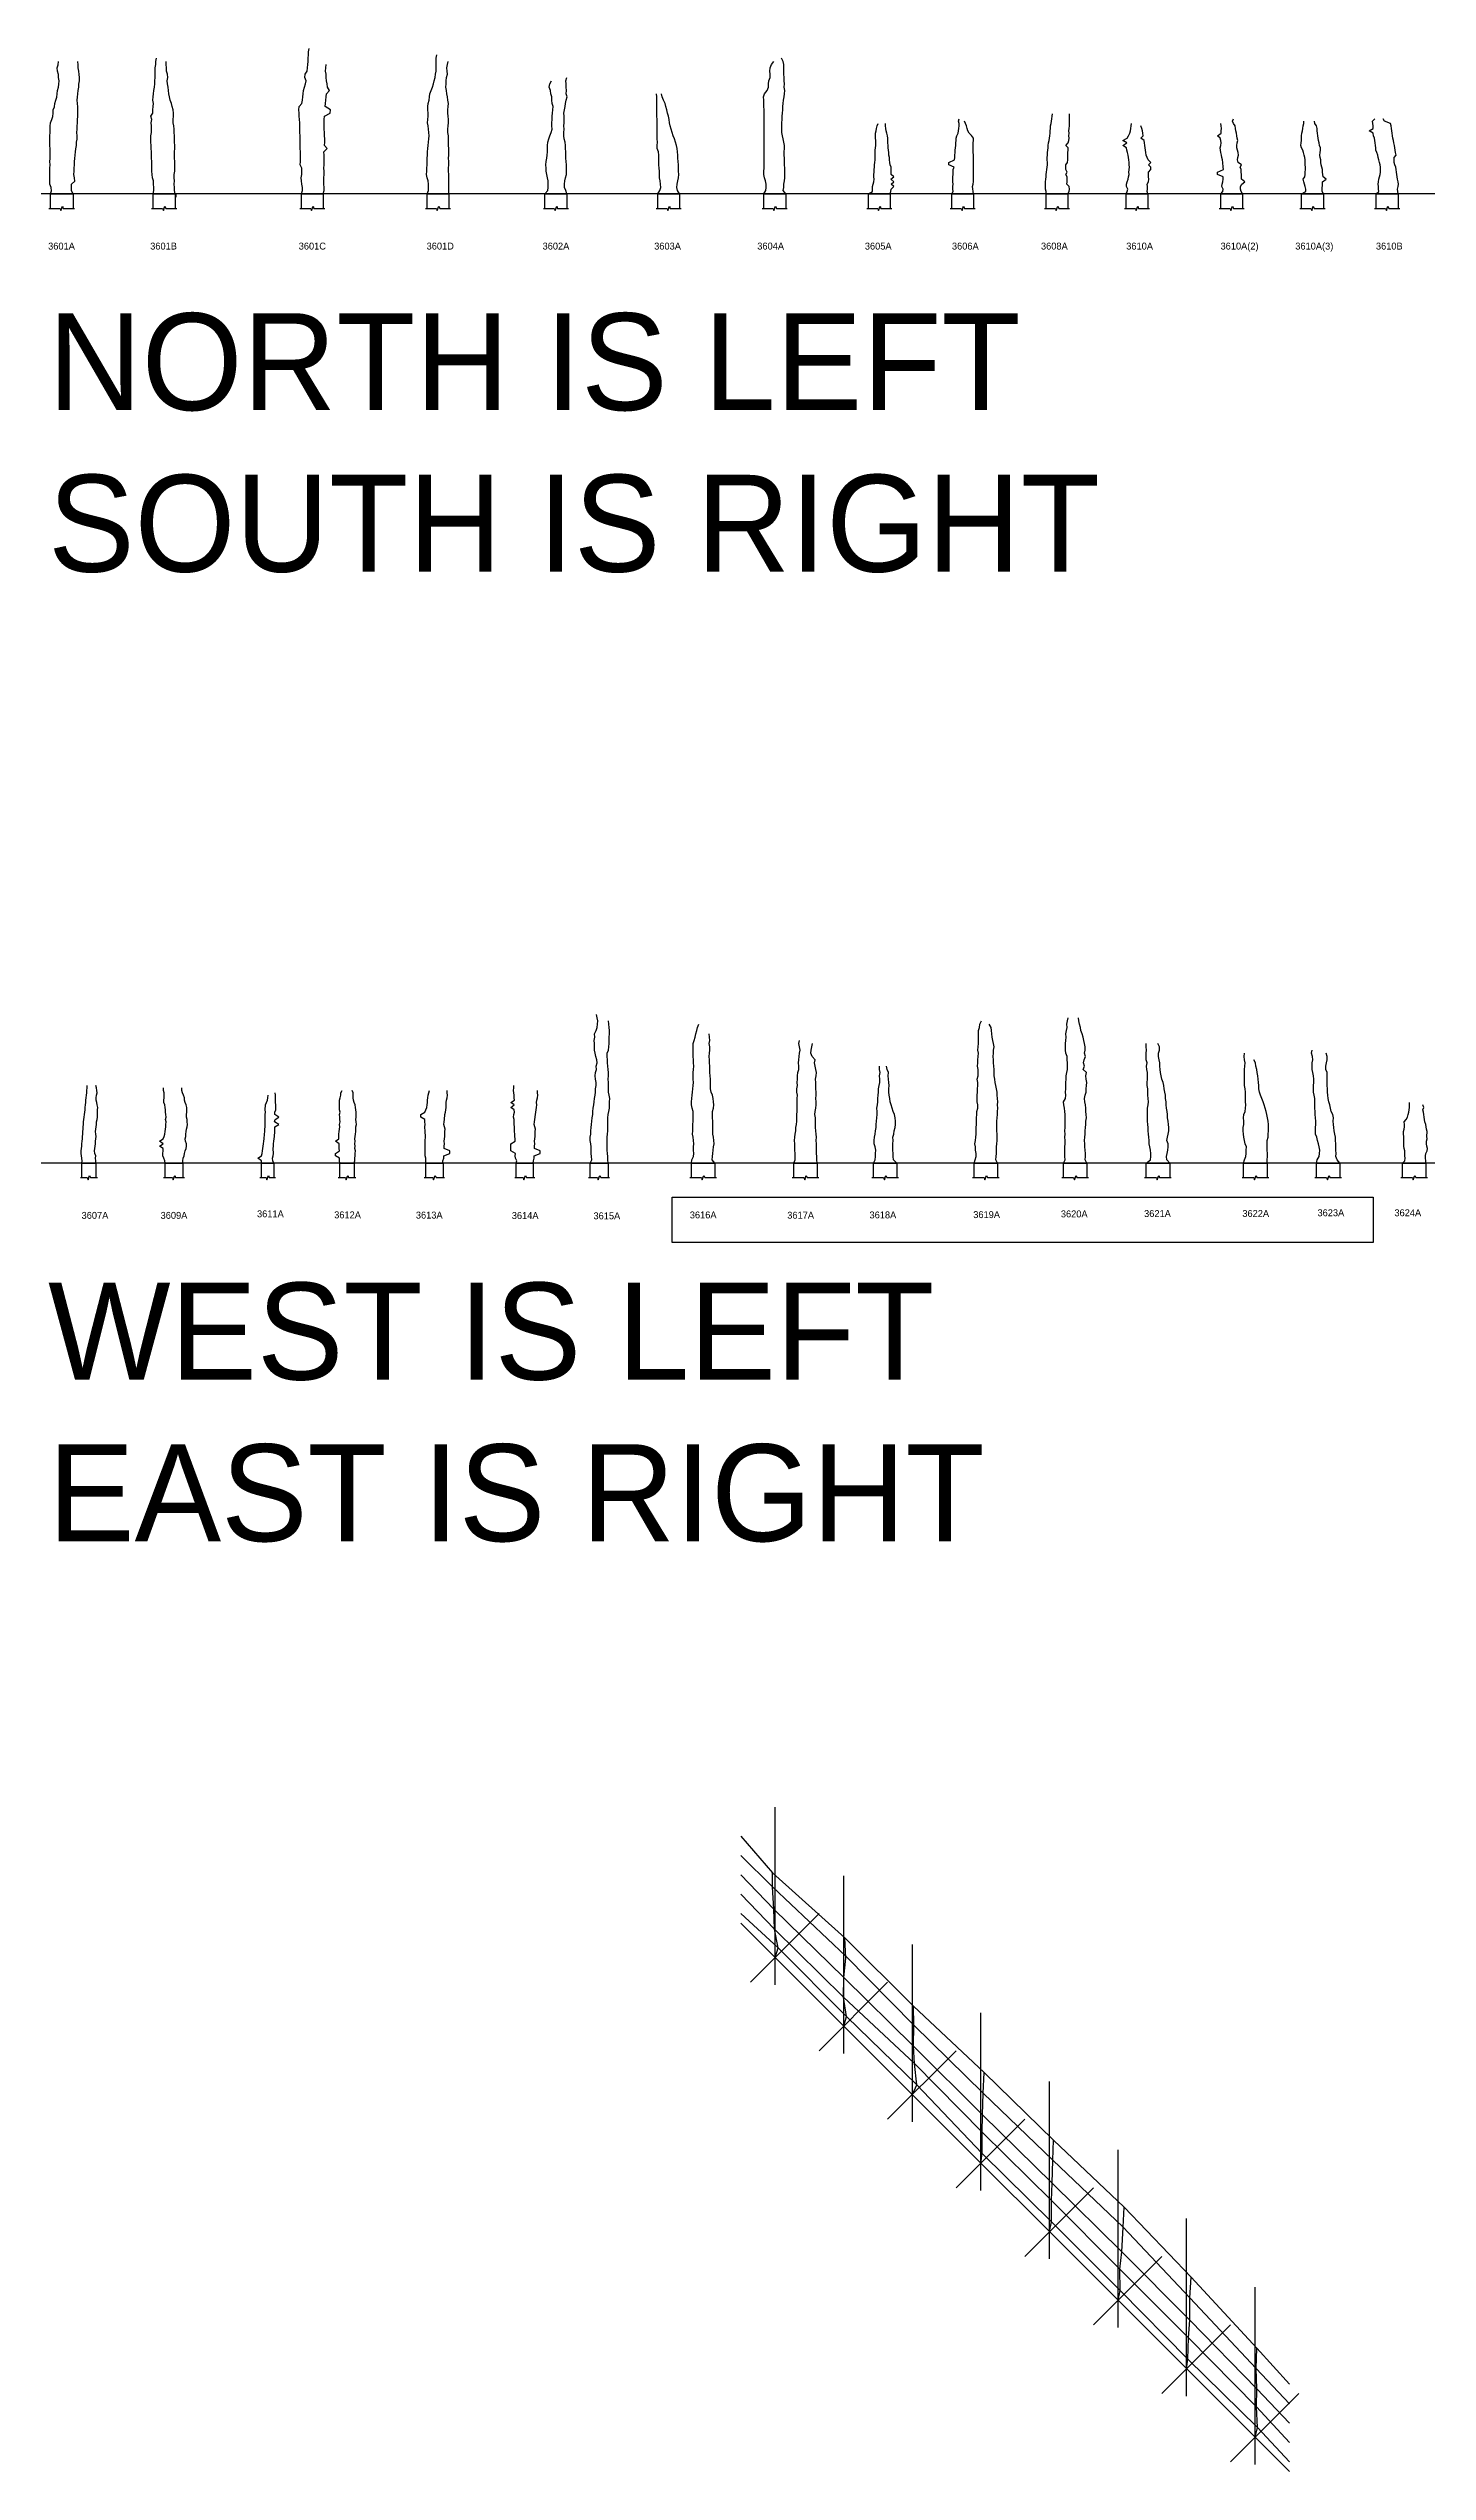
# Model space of a CAD drawing. Header units: feet. Extents: x -751 to 5579, y -2816 to 465.
# Drawn here: x 852 to 2559, y -2816 to 184 of the extents above; entities that cross this region are included whole.
import ezdxf

# ---------------------------------------------------------------- set-up
doc = ezdxf.new("R2010")
doc.units = ezdxf.units.FT
doc.header["$MEASUREMENT"] = 0
doc.layers.get('Defpoints').update_dxf_attribs({"color": 6})
doc.layers.add('01_Code', color=2, linetype='Continuous')

msp = doc.modelspace()

# ---------------------------------------------------------------- linework, layer by layer
at = {"color": 8}
for p, q in [((1751.7, -2213.3), (1751.7, -1993.5)), ((1836.5, -2298.2), (1836.5, -2078.4)), ((1721.1, -2210.1), (1806, -2125.2)), ((1709.3, -2137.1), (2388.1, -2815.9)), ((1921.4, -2383), (1921.4, -2163.2)), ((1806, -2294.9), (1890.8, -2210.1)), ((2006.2, -2467.9), (2006.2, -2248.1)), ((1890.8, -2379.8), (1975.7, -2294.9)), ((2091.1, -2552.7), (2091.1, -2333)), ((1975.7, -2464.6), (2060.5, -2379.8)), ((2176, -2637.6), (2176, -2417.8)), ((2060.5, -2549.5), (2145.4, -2464.6)), ((2260.8, -2722.4), (2260.8, -2502.7)), ((2145.4, -2634.3), (2230.2, -2549.5)), ((2345.7, -2807.3), (2345.7, -2587.5)), ((2230.2, -2719.2), (2315.1, -2634.3)), ((2315.1, -2804), (2399.9, -2719.2))]:
    msp.add_line(p, q, dxfattribs=at)
at = {"layer": '01_Code'}
for points in [[(1165.4, 4), (1165.4, 4), (1166.5, 8), (1166.6, 12), (1166, 16), (1165.5, 20), (1165.1, 24), (1165.9, 28), (1165.9, 32), (1165.9, 36), (1163.9, 40), (1164.1, 44), (1164.1, 48), (1164.1, 52), (1164.1, 56), (1163.9, 60), (1163.9, 64), (1163.9, 68), (1163.9, 72), (1163.7, 76), (1163.6, 80), (1163.6, 84), (1163.5, 88), (1163.2, 92), (1163, 96), (1162.7, 100), (1162.5, 104), (1162.1, 108), (1162.7, 112), (1165.8, 116), (1166.9, 120), (1167.1, 124), (1167.5, 128), (1168.1, 132), (1169.1, 136), (1170.3, 140), (1171.1, 144), (1169.6, 148), (1169.9, 152), (1172.3, 156), (1172.8, 160), (1173.3, 164), (1173.8, 168), (1173.9, 172), (1174.1, 176), (1174.3, 180), (1174.8, 184)], [(854.6, 4), (854.7, 3.9), (856, 7.9), (855.7, 11.9), (854, 15.9), (854, 19.9), (854.2, 23.9), (854, 27.9), (854.2, 31.9), (854.2, 35.9), (854.3, 39.9), (854.2, 43.9), (854.3, 47.9), (854.3, 51.9), (854.3, 55.9), (854.3, 59.9), (854, 63.9), (854, 67.9), (854, 71.9), (854, 75.9), (854.3, 79.9), (854.3, 83.9), (854.3, 87.9), (854.8, 91.9), (856.3, 95.9), (857.6, 99.9), (858.3, 103.9), (858.3, 107.9), (859.8, 111.9), (860.1, 115.9), (861.3, 119.9), (862.5, 123.9), (863.1, 127.9), (863.6, 131.9), (864.6, 135.9), (865.1, 139.9), (865.6, 143.9), (864.8, 147.9), (864.8, 151.9), (863.6, 155.9), (863, 159.9), (864.3, 163.9), (864.8, 167.9)], [(882.6, 4), (882.7, 3.9), (881, 7.9), (881, 11.9), (881, 15.9), (885, 19.9), (884.5, 23.9), (883.7, 27.9), (884, 31.9), (884.2, 35.9), (884.5, 39.9), (884.7, 43.9), (885, 47.9), (885.3, 51.9), (885.8, 55.9), (886.3, 59.9), (887, 63.9), (887, 67.9), (888, 71.9), (888, 75.9), (887.5, 79.9), (887.8, 83.9), (887.8, 87.9), (888.1, 91.9), (888.3, 95.9), (888.6, 99.9), (888.6, 103.9), (888.8, 107.9), (888.8, 111.9), (888.1, 115.9), (888, 119.9), (888.3, 123.9), (888.8, 127.9), (889.1, 131.9), (889.8, 135.9), (890.1, 139.9), (890.6, 143.9), (890.6, 147.9), (890.3, 151.9), (890.1, 155.9), (889, 159.9), (889, 163.9), (888.6, 167.9)], [(981.9, 4), (982, 4), (982.8, 8), (982.6, 12), (982.2, 16), (982.5, 20), (981.2, 24), (980.5, 28), (980.3, 32), (980.2, 36), (980.1, 40), (980.1, 44), (980, 48), (979.8, 52), (979.7, 56), (979.6, 60), (979.5, 64), (979.2, 68), (979.1, 72), (979, 76), (979.7, 80), (980, 84), (979.7, 88), (979.5, 92), (980.2, 96), (979.1, 100), (981.6, 104), (981.6, 108), (982, 112), (982.2, 116), (981.6, 120), (982.1, 124), (982.5, 128), (982.8, 132), (983.6, 136), (984.1, 140), (984.1, 144), (984.3, 148), (984.3, 152), (984.2, 156), (984.5, 160), (985, 164), (985.3, 168), (986, 172)], [(1010, 4), (1009.9, 4), (1009.8, 0), (1008.2, 8), (1008.1, 12), (1007.7, 16), (1008.1, 20), (1007.8, 24), (1007.8, 28), (1008.7, 32), (1008.7, 36), (1008.6, 40), (1008.7, 44), (1008.4, 48), (1008.1, 52), (1008.1, 56), (1008.8, 60), (1008.8, 64), (1008.2, 68), (1008.1, 72), (1008.1, 76), (1007.9, 80), (1007.9, 84), (1007.6, 88), (1006.6, 92), (1006.7, 96), (1007.1, 100), (1007.1, 104), (1006.8, 108), (1005.4, 112), (1004.4, 116), (1002.9, 120), (1002.2, 124), (1001.4, 128), (1000.8, 132), (1000.3, 136), (999.6, 140), (999.3, 144), (1000.2, 148), (999.7, 152), (998.6, 156), (998.2, 160), (997.9, 164), (997.8, 168)], [(1192.4, 4), (1192.4, 4), (1193.5, 8), (1193.5, 12), (1193.1, 16), (1193.3, 20), (1193, 24), (1193.5, 28), (1193.5, 32), (1193.1, 36), (1193.4, 40), (1193.4, 44), (1193.5, 48), (1193.6, 52), (1193.3, 56), (1197.1, 60), (1194, 64), (1194.3, 68), (1194.4, 72), (1194.1, 76), (1194, 80), (1193.5, 84), (1193.4, 88), (1193.4, 92), (1193.4, 96), (1193.9, 100), (1200.9, 104), (1201.4, 108), (1194.9, 112), (1195.3, 116), (1195.6, 120), (1196.1, 124), (1196.6, 128), (1200.1, 132), (1197.5, 136), (1197.1, 140), (1196.5, 144), (1195.9, 148), (1195.9, 152), (1195.1, 156), (1195.5, 160), (1195.9, 164)], [(1321, 4), (1321, 4), (1322.6, 8), (1322.7, 12), (1322.6, 16), (1322.4, 20), (1321, 24), (1320.2, 28), (1320.7, 32), (1320.7, 36), (1321, 40), (1321.1, 44), (1321.1, 48), (1321.2, 52), (1321.5, 56), (1322, 60), (1322.4, 64), (1322.6, 68), (1323.1, 72), (1323.4, 76), (1323.2, 80), (1322.7, 84), (1322.4, 88), (1321.5, 92), (1321.9, 96), (1322.1, 100), (1322.1, 104), (1321.9, 108), (1321.7, 112), (1322.1, 116), (1323.4, 120), (1323.9, 124), (1324.4, 128), (1326, 132), (1327.6, 136), (1328.9, 140), (1329.5, 144), (1330.7, 148), (1331.5, 152), (1332.2, 156), (1332.1, 160), (1332.1, 164), (1332.1, 168), (1332.2, 172), (1333.1, 176)], [(1348, 4), (1348, 4), (1347.7, 8), (1348, 12), (1348, 16), (1347.8, 20), (1348, 24), (1347.7, 28), (1347.5, 32), (1347.3, 36), (1347.7, 40), (1347.6, 44), (1347.5, 48), (1347.8, 52), (1347.6, 56), (1347.6, 60), (1347.5, 64), (1347.3, 68), (1347.3, 72), (1347.2, 76), (1346.6, 80), (1346.5, 84), (1346.8, 88), (1347.3, 92), (1347.5, 96), (1347.1, 100), (1346.6, 104), (1346.6, 108), (1347, 112), (1347.3, 116), (1346.6, 120), (1346, 124), (1345.3, 128), (1345, 132), (1344.2, 136), (1344.3, 140), (1344.5, 144), (1345, 148), (1346.1, 152), (1345.7, 156), (1345.5, 160), (1346, 164), (1347.1, 168)], [(1737.7, 4), (1737.7, 4), (1740.2, 8), (1740.7, 12), (1740.5, 16), (1739.7, 20), (1738.3, 24), (1737.7, 28), (1737.7, 32), (1737.9, 36), (1737.9, 40), (1738, 44), (1738.2, 48), (1738.2, 52), (1738.2, 56), (1738.2, 60), (1738.2, 64), (1738.2, 68), (1738.2, 72), (1738.2, 76), (1738.2, 80), (1738.2, 84), (1738.1, 88), (1738.1, 92), (1738.1, 96), (1738.1, 100), (1738.1, 104), (1737.9, 108), (1737.8, 112), (1737.7, 116), (1737.5, 120), (1737.4, 124), (1738.3, 128), (1741.6, 132), (1743.2, 136), (1743.6, 140), (1743.9, 144), (1745.4, 148), (1745.4, 152), (1745.1, 156), (1745.5, 160), (1747.2, 164), (1750.2, 168)], [(1764.7, 4), (1764.7, 4), (1761.7, 8), (1762.4, 12), (1762.5, 16), (1763, 20), (1763.7, 24), (1763.7, 28), (1763.7, 32), (1763.8, 36), (1763.4, 40), (1763.2, 44), (1763.2, 48), (1762.9, 52), (1762.9, 56), (1763.4, 60), (1763, 64), (1762.4, 68), (1761.7, 72), (1760.7, 76), (1760, 80), (1760, 84), (1760, 88), (1759.9, 92), (1760.2, 96), (1760.2, 100), (1760.7, 104), (1761, 108), (1761.3, 112), (1761.7, 116), (1762, 120), (1762.8, 124), (1763.4, 128), (1763.7, 132), (1762.9, 136), (1763.2, 140), (1762.7, 144), (1762.7, 148), (1762.4, 152), (1762.3, 156), (1762.4, 160), (1762.4, 164), (1761.7, 168), (1759.3, 172)], [(1466.8, 4), (1466.8, 4), (1470.2, 8), (1470.7, 12), (1470.8, 16), (1470.6, 20), (1469.7, 24), (1468.9, 28), (1468.3, 32), (1468.1, 36), (1468, 40), (1468.2, 44), (1469, 48), (1469.5, 52), (1470, 56), (1469.7, 60), (1469.7, 64), (1470.2, 68), (1471.5, 72), (1472.7, 76), (1474.5, 80), (1475.5, 84), (1475.3, 88), (1475.3, 92), (1475.5, 96), (1475.6, 100), (1476.2, 104), (1476.7, 108), (1476.8, 112), (1475.7, 116), (1475.3, 120), (1475.3, 124), (1474.2, 128), (1473.6, 132), (1472, 136), (1472.7, 140), (1474.7, 144)], [(1493.8, 4), (1493.8, 4), (1492.4, 8), (1490.9, 12), (1490.9, 16), (1491.2, 20), (1492.1, 24), (1493.3, 28), (1493.4, 32), (1493.6, 36), (1493.4, 40), (1492.9, 44), (1492.7, 48), (1492.7, 52), (1492.7, 56), (1492.3, 60), (1492.1, 64), (1491.7, 68), (1490.4, 72), (1490.1, 76), (1490.3, 80), (1490.4, 84), (1490.3, 88), (1490.6, 92), (1490.7, 96), (1490.6, 100), (1490.3, 104), (1490.9, 108), (1491.6, 112), (1492.3, 116), (1493.2, 120), (1494.1, 124), (1493.2, 128), (1493.4, 132), (1493.2, 136), (1492.8, 140), (1492.7, 144), (1493.9, 148)], [(1606.3, 4), (1606.3, 4), (1609, 8), (1610, 12), (1609.7, 16), (1609.2, 20), (1608.7, 24), (1608.3, 28), (1608.3, 32), (1607.9, 36), (1607.7, 40), (1607.5, 44), (1607.7, 48), (1607.5, 52), (1607.2, 56), (1605.8, 60), (1605.8, 64), (1605.9, 68), (1605.8, 72), (1605.8, 76), (1605.7, 80), (1605.5, 84), (1605.5, 88), (1605.5, 92), (1605.5, 96), (1605.3, 100), (1605.4, 104), (1605.3, 108), (1605.3, 112), (1605.3, 116), (1605.2, 120), (1605, 124), (1604.9, 128)], [(1633.3, 4), (1633.3, 4), (1630.9, 8), (1630, 12), (1630.4, 16), (1631.4, 20), (1632.1, 24), (1632.3, 28), (1632, 32), (1632.1, 36), (1632.1, 40), (1631.8, 44), (1631.4, 48), (1631.3, 52), (1630.8, 56), (1630.3, 60), (1629.6, 64), (1628.1, 68), (1627.1, 72), (1625.6, 76), (1624.1, 80), (1622.9, 84), (1621.9, 88), (1620.9, 92), (1620.3, 96), (1619.5, 100), (1618.6, 104), (1617.4, 108), (1616.5, 112), (1615.4, 116), (1613.3, 120), (1611.9, 124), (1611, 128)], [(1867.1, 4), (1867.1, 4), (1872.2, 7), (1872.1, 13), (1873.1, 16), (1873.6, 19), (1874.2, 22), (1873.6, 25), (1873.8, 28), (1874.1, 31), (1874.2, 34), (1874.5, 37), (1874.7, 40), (1875.1, 43), (1875.2, 46), (1875.5, 49), (1875.6, 58), (1876, 61), (1876.1, 64), (1876.2, 67), (1876.1, 70), (1876, 73), (1875.9, 76), (1876, 79), (1876.7, 82), (1877.2, 85), (1878, 88), (1879.3, 91)], [(1894.1, 4), (1894.1, 4), (1894.6, 7), (1895.1, 10), (1898.5, 13), (1895, 16), (1898.5, 19), (1894.8, 22), (1898.5, 25), (1895.1, 28), (1895, 31), (1895.1, 34), (1895, 37), (1894, 40), (1893.5, 43), (1893.2, 46), (1893, 49), (1892.3, 52), (1892.2, 55), (1891.5, 61), (1891.3, 64), (1891.2, 67), (1891, 73), (1890.5, 76), (1889.8, 79), (1889.1, 82), (1888.5, 85), (1888, 88), (1888.2, 91)], [(1970.4, 4), (1970.4, 4), (1972.1, 7), (1971.4, 10), (1971.4, 13), (1971.9, 16), (1971.5, 19), (1971.7, 22), (1971.6, 25), (1971.9, 28), (1972.1, 31), (1971.9, 34), (1973.1, 37), (1966.6, 40), (1966.6, 43), (1973.5, 46), (1973.9, 49), (1974, 52), (1974.3, 55), (1974.5, 58), (1974.9, 61), (1975.3, 64), (1975.3, 67), (1975.6, 70), (1975.5, 73), (1976.3, 76), (1978.3, 79), (1978.6, 82), (1978.9, 85), (1979.5, 88), (1979.5, 91), (1978.6, 94), (1979.5, 97)], [(1997.4, 4.1), (1997.3, 4.1), (1996.8, 7.1), (1996.3, 10.1), (1996, 13.1), (1996.5, 16.1), (1997, 19.1), (1997.1, 22.1), (1997.1, 25.1), (1997.1, 28.1), (1997, 31.1), (1997.1, 34.1), (1997.1, 37.1), (1997.2, 40.1), (1997.2, 43.1), (1997.2, 46.1), (1997.1, 49.1), (1997, 52.1), (1996.8, 55.1), (1996.8, 58.1), (1996.8, 61.1), (1996.8, 64.1), (1996.8, 67.1), (1997, 70.1), (1997, 73.1), (1994.6, 76.1), (1991.7, 79.1), (1990, 82.1), (1989.1, 85.1), (1988.5, 88.1), (1987.3, 91.1), (1985.8, 94.1)], [(2087, 4), (2087, 4), (2087, 7), (2086.1, 10), (2086, 13), (2086.2, 16), (2086.2, 19), (2086.7, 22), (2086.9, 25), (2086.9, 28), (2087.5, 31), (2087.7, 34), (2088.3, 37), (2088.6, 40), (2088.8, 43), (2088.3, 46), (2088.3, 49), (2088.6, 52), (2088.8, 55), (2089, 58), (2089.3, 61), (2089.5, 64), (2090.1, 67), (2090.8, 70), (2091, 73), (2091.5, 76), (2092, 79), (2092, 82), (2092.3, 85), (2092.5, 88), (2093.3, 91), (2093.6, 94), (2094, 97), (2094.3, 100), (2095, 103)], [(2114, 4), (2114, 4), (2115.5, 7), (2115.7, 10), (2115.4, 13), (2112.6, 16), (2112.9, 19), (2113, 22), (2113.1, 25), (2111.4, 28), (2113.2, 31), (2111.4, 34), (2111.4, 37), (2111.4, 40), (2113.6, 43), (2113.8, 46), (2113.9, 49), (2113.9, 52), (2114, 55), (2114.3, 58), (2114.3, 61), (2111.4, 64), (2114.1, 67), (2115.1, 70), (2115.3, 73), (2115.1, 76), (2115.3, 79), (2115.1, 82), (2115.6, 85), (2115.8, 88), (2115.8, 91), (2116, 94), (2115.9, 97), (2115.9, 100), (2115.9, 103)], [(2185.9, 4), (2185.9, 4), (2187.4, 7), (2187.9, 10), (2186.3, 13), (2186.3, 16), (2187.3, 19), (2188.3, 22), (2189, 25), (2189.6, 28), (2189.5, 31), (2190, 37), (2189.9, 40), (2189.6, 43), (2189.4, 46), (2189, 49), (2188.6, 52), (2187.8, 55), (2186.9, 58), (2186.6, 61), (2181.9, 64), (2186.9, 67), (2181.9, 70), (2187.2, 73), (2188.9, 76), (2190.4, 79), (2191.2, 82), (2191.9, 85), (2192.2, 88), (2192.8, 91)], [(2303.2, 4), (2303.2, 4), (2305.8, 7), (2305.9, 10), (2304.3, 13), (2304.8, 16), (2305.5, 19), (2306, 22), (2306.2, 25), (2298.9, 28), (2298.9, 31), (2306.4, 34), (2306.1, 37), (2305.8, 43), (2305.4, 46), (2304.6, 49), (2303.9, 52), (2303.3, 55), (2302.8, 58), (2302.5, 61), (2303.2, 64), (2303.4, 67), (2303, 70), (2302.5, 73), (2298.9, 76), (2303.4, 79), (2303.7, 82), (2303.9, 85), (2303.4, 88), (2303.3, 91)], [(2330.2, 4), (2330.2, 4), (2328.3, 7), (2327.4, 10), (2327.5, 13), (2329.2, 16), (2332.7, 19), (2328.9, 22), (2328.8, 25), (2328.7, 28), (2328.5, 31), (2328.2, 34), (2327, 37), (2328.7, 40), (2324.7, 43), (2324, 46), (2324.3, 49), (2324.9, 52), (2324.5, 55), (2324, 58), (2323, 61), (2322.9, 64), (2323.2, 67), (2324.2, 70), (2323.2, 73), (2323, 76), (2322.5, 79), (2321.9, 82), (2321.4, 85), (2320.8, 88), (2319, 91), (2317.7, 94), (2319, 97)], [(2403.1, 4), (2403.1, 4), (2408.5, 7), (2408.4, 10), (2407.6, 13), (2406.6, 16), (2406.1, 19), (2405, 22), (2407.1, 25), (2407.4, 28), (2407.6, 31), (2407.9, 34), (2408, 37), (2407.7, 40), (2407.5, 46), (2407, 49), (2406.4, 52), (2405.4, 55), (2404.7, 58), (2403, 61), (2402.2, 64), (2402.4, 67), (2403, 70), (2403.1, 73), (2403, 76), (2403.4, 79), (2404.2, 82), (2404.7, 85), (2405.2, 88), (2405.7, 91), (2406, 94)], [(2430.1, 4), (2430.1, 4), (2428.6, 7), (2428.4, 10), (2429, 16), (2428.9, 19), (2433.7, 22), (2429.7, 25), (2429.6, 28), (2429.2, 31), (2428.9, 34), (2428.2, 37), (2427.2, 40), (2426.9, 43), (2426.9, 46), (2426.2, 49), (2425.7, 52), (2426.2, 55), (2426.5, 58), (2426.4, 61), (2425.4, 64), (2424.7, 67), (2424.2, 70), (2423.7, 73), (2423.2, 76), (2422.7, 79), (2422.5, 82), (2422.2, 85), (2421.7, 88), (2419.4, 91), (2419, 94)], [(2495.5, 4), (2495.5, 4), (2498.9, 7), (2498.4, 10), (2498.2, 13), (2497.9, 16), (2498.5, 19), (2498.9, 22), (2499.5, 25), (2500.2, 28), (2500.7, 31), (2500.9, 34), (2500.7, 37), (2500.2, 40), (2499.5, 43), (2498.8, 46), (2498, 49), (2497.3, 52), (2496.3, 55), (2495.2, 58), (2494.9, 61), (2494.5, 64), (2494.2, 67), (2493.9, 70), (2493.2, 73), (2492.2, 76), (2491.6, 79), (2486.9, 82), (2491.6, 85), (2491.7, 88), (2491.2, 91), (2491, 94), (2493.9, 97)], [(2522.6, 4), (2522.5, 4), (2522.4, 7), (2521.8, 10), (2522.5, 13), (2522.9, 16), (2522.8, 19), (2522, 22), (2521.5, 25), (2520.8, 28), (2520.7, 31), (2520.2, 34), (2519.7, 37), (2518.5, 40), (2517.5, 43), (2517.5, 46), (2517.7, 49), (2520, 52), (2519.4, 55), (2519, 58), (2518.4, 61), (2517.9, 64), (2517.4, 67), (2516.8, 70), (2516.2, 73), (2515.8, 76), (2515.3, 79), (2514.8, 82), (2514.3, 85), (2513.8, 88), (2513.3, 91), (2505.9, 94), (2504.2, 97)], [(2212.9, 4), (2212.9, 4), (2212.1, 7), (2212.3, 10), (2212.5, 13), (2212.1, 16), (2213.5, 19), (2214.1, 22), (2213.8, 25), (2213.6, 28), (2213.6, 31), (2216.4, 34), (2216.4, 37), (2213.5, 40), (2216.4, 43), (2213.4, 46), (2212.1, 49), (2210.9, 52), (2210.5, 55), (2210.1, 58), (2209.5, 61), (2209.1, 64), (2208.7, 67), (2208.5, 70), (2204.1, 73), (2207.1, 76), (2206.7, 79), (2206.4, 82), (2205.6, 85), (2204, 88)], [(1522.8, -1196), (1522.8, -1196), (1524.8, -1192), (1524.4, -1188), (1523.9, -1184), (1524.1, -1180), (1524.1, -1176), (1523.7, -1172), (1522.9, -1168), (1522.8, -1164), (1523.4, -1160), (1523.4, -1156), (1523.8, -1152), (1524.2, -1148), (1524.7, -1144), (1525.1, -1140), (1525.8, -1136), (1526.1, -1132), (1526.4, -1128), (1527.1, -1124), (1527.8, -1120), (1528.2, -1116), (1528.8, -1112), (1529.2, -1108), (1529.3, -1104), (1530.2, -1100), (1530.3, -1096), (1529.3, -1092), (1528.8, -1088), (1529.3, -1084), (1530.6, -1080), (1530.3, -1076), (1531.3, -1072), (1530.8, -1068), (1529.8, -1064), (1528.8, -1060), (1528.2, -1056), (1528.2, -1052), (1528.2, -1048), (1527.8, -1044), (1528.3, -1040), (1528.1, -1036), (1530.1, -1032), (1531.2, -1028), (1531.8, -1024), (1532.3, -1020), (1531.2, -1016), (1530.6, -1012)], [(2108.5, -1196), (2108.5, -1196), (2110.4, -1192), (2110.1, -1188), (2110.1, -1184), (2110, -1180), (2110, -1176), (2110.5, -1172), (2110.4, -1168), (2110.1, -1164), (2110.5, -1160), (2110.3, -1156), (2110.4, -1152), (2110.6, -1148), (2110.6, -1144), (2110.6, -1140), (2110.4, -1136), (2110.1, -1132), (2109.9, -1128), (2108.9, -1124), (2108.4, -1120), (2110.8, -1116), (2111.3, -1112), (2111.1, -1108), (2111.3, -1104), (2111.4, -1100), (2111.4, -1096), (2111.6, -1092), (2111.8, -1088), (2112.8, -1084), (2113.3, -1080), (2113.5, -1076), (2113.5, -1072), (2112.9, -1068), (2112.9, -1064), (2111.3, -1060), (2110.8, -1056), (2110.9, -1052), (2111.1, -1048), (2111.4, -1044), (2111.8, -1040), (2111.5, -1036), (2112.1, -1032), (2113.1, -1028), (2112.8, -1024), (2113.3, -1020), (2114.1, -1016)], [(2137.5, -1196), (2137.5, -1196), (2135.1, -1192), (2135.9, -1188), (2135.6, -1184), (2135.3, -1180), (2134.9, -1176), (2134.8, -1172), (2134.6, -1168), (2134.9, -1164), (2135.1, -1160), (2135.1, -1156), (2135.5, -1152), (2136, -1148), (2136.3, -1144), (2136.8, -1140), (2136.6, -1136), (2136.1, -1132), (2136, -1128), (2135.9, -1124), (2135, -1120), (2134.6, -1116), (2135.4, -1112), (2136.5, -1108), (2136.7, -1104), (2137.1, -1100), (2137.2, -1096), (2136.7, -1092), (2136.2, -1088), (2136.9, -1084), (2132.9, -1080), (2134.3, -1076), (2133.4, -1072), (2133.9, -1068), (2135.5, -1064), (2134.6, -1060), (2135.2, -1056), (2135.4, -1052), (2134.6, -1048), (2133.7, -1044), (2132.9, -1040), (2131.6, -1036), (2130, -1032), (2129.4, -1028), (2128.1, -1024), (2127.6, -1020), (2126.9, -1016)], [(1544.8, -1196), (1544.8, -1196), (1544.6, -1192), (1544.6, -1188), (1544.1, -1184), (1543.9, -1180), (1543.8, -1176), (1543.7, -1172), (1543.6, -1168), (1543.8, -1164), (1544.1, -1160), (1544.7, -1156), (1544.7, -1152), (1544.6, -1148), (1544.4, -1144), (1544.7, -1140), (1545, -1136), (1545.9, -1132), (1546.7, -1128), (1546.6, -1124), (1546.7, -1120), (1547.1, -1116), (1546.2, -1112), (1545.4, -1108), (1545.2, -1104), (1545.5, -1100), (1545.4, -1096), (1544.8, -1092), (1545.3, -1088), (1545.5, -1084), (1545.1, -1080), (1544.4, -1076), (1544.1, -1072), (1544, -1068), (1543.8, -1064), (1543.8, -1060), (1545.3, -1056), (1545.7, -1052), (1546.1, -1048), (1546.1, -1044), (1546.3, -1040), (1546.5, -1036), (1546.6, -1032), (1546.3, -1028), (1545.9, -1024), (1545.4, -1020)], [(1648, -1196), (1648, -1196), (1648.4, -1192), (1650.4, -1188), (1650.8, -1184), (1650.5, -1180), (1650.5, -1176), (1650.8, -1172), (1650.6, -1168), (1650, -1164), (1649.5, -1160), (1649.6, -1156), (1649.7, -1152), (1649.8, -1148), (1650.2, -1144), (1650.2, -1140), (1650, -1136), (1650.2, -1132), (1648.9, -1128), (1648.2, -1124), (1648.3, -1120), (1648.7, -1116), (1649, -1112), (1649.4, -1108), (1649.7, -1104), (1650.2, -1100), (1650.5, -1096), (1650, -1092), (1650.3, -1088), (1650.2, -1084), (1650.4, -1080), (1650.8, -1076), (1650.7, -1072), (1650.5, -1068), (1650.3, -1064), (1650.2, -1060), (1650.3, -1056), (1650.2, -1052), (1650.3, -1048), (1651.4, -1044), (1652.8, -1040), (1653.5, -1036), (1654.8, -1032), (1655.5, -1028), (1657.2, -1024)], [(1677, -1196), (1677, -1196), (1673.8, -1192), (1674, -1188), (1674.4, -1184), (1675, -1180), (1675.3, -1176), (1676, -1172), (1675.8, -1168), (1675.3, -1164), (1674.6, -1160), (1674.4, -1156), (1674.5, -1152), (1674.6, -1148), (1674.6, -1144), (1673.9, -1140), (1674.1, -1136), (1674.3, -1132), (1675.3, -1128), (1675.6, -1124), (1675.4, -1120), (1674.8, -1116), (1673.9, -1112), (1672.6, -1108), (1671.5, -1104), (1671.8, -1100), (1671.8, -1096), (1671.5, -1092), (1671.1, -1088), (1671, -1084), (1670.6, -1080), (1670.6, -1076), (1670.4, -1072), (1670.3, -1068), (1670.1, -1064), (1670.3, -1060), (1670.8, -1056), (1670.9, -1052), (1670, -1048), (1670.6, -1044), (1670.3, -1040), (1669.8, -1036)], [(1774.7, -1196), (1774.7, -1196), (1776.5, -1192), (1776.6, -1188), (1776.4, -1184), (1775.9, -1180), (1776, -1176), (1775.9, -1172), (1775.7, -1168), (1775.9, -1164), (1776.6, -1160), (1777.2, -1156), (1777.3, -1152), (1777.9, -1148), (1778.3, -1144), (1778.5, -1140), (1778.6, -1136), (1779, -1132), (1779, -1128), (1779, -1124), (1779, -1120), (1779, -1116), (1779.1, -1112), (1778.6, -1108), (1778.4, -1104), (1779.3, -1100), (1779, -1096), (1779.4, -1092), (1779.4, -1088), (1779.8, -1084), (1781, -1080), (1780.9, -1076), (1780.4, -1072), (1780.8, -1068), (1781.5, -1064), (1781.9, -1060), (1782.5, -1056), (1781.8, -1052), (1781, -1048), (1781.9, -1044)], [(1803.7, -1196), (1803.7, -1196), (1803.1, -1192), (1803.1, -1188), (1803, -1184), (1802.6, -1180), (1802.9, -1176), (1802.6, -1172), (1802.5, -1168), (1802.6, -1164), (1802.2, -1160), (1802, -1156), (1801.7, -1152), (1801.6, -1148), (1801.7, -1144), (1801.4, -1140), (1800.9, -1136), (1801.1, -1132), (1802.1, -1128), (1802.4, -1124), (1802.2, -1120), (1802.1, -1116), (1802.3, -1112), (1802.3, -1108), (1802, -1104), (1802.1, -1100), (1802, -1096), (1801.7, -1092), (1802.3, -1088), (1802.6, -1084), (1802, -1080), (1801, -1076), (1800.3, -1072), (1801, -1068), (1797.3, -1064), (1795.7, -1060), (1796.3, -1056), (1797, -1052), (1797.8, -1048)], [(1997.8, -1196), (1997.8, -1196), (1999.3, -1192), (2000.2, -1188), (2000.2, -1184), (1999.7, -1180), (1999.7, -1176), (1998.9, -1172), (1999.4, -1168), (2000.1, -1164), (2000.6, -1160), (2000.3, -1156), (2000.6, -1152), (2000.7, -1148), (2000.8, -1144), (2000.9, -1140), (2001.2, -1136), (2001.4, -1132), (2002.3, -1128), (2002.3, -1124), (2001.8, -1120), (2001.6, -1116), (2001.6, -1112), (2002.1, -1108), (2002.2, -1104), (2002.4, -1100), (2002.3, -1096), (2001.8, -1092), (2002.8, -1088), (2002.9, -1084), (2002.7, -1080), (2002.2, -1076), (2002.6, -1072), (2002.4, -1068), (2002.8, -1064), (2003.1, -1060), (2002.6, -1056), (2002.9, -1052), (2003.2, -1048), (2003.3, -1044), (2003.4, -1040), (2003.3, -1036), (2003.4, -1032), (2004.7, -1028), (2005.1, -1024), (2006.8, -1020)], [(2026.8, -1196), (2026.8, -1196), (2024.9, -1192), (2025, -1188), (2025.4, -1184), (2025.7, -1180), (2025.7, -1176), (2025.8, -1172), (2026.2, -1168), (2026.3, -1164), (2026.3, -1160), (2026, -1156), (2026, -1152), (2025.8, -1148), (2025.9, -1144), (2026.2, -1140), (2026.9, -1136), (2027, -1132), (2027.2, -1128), (2026.8, -1124), (2027.2, -1120), (2026.8, -1116), (2026.4, -1112), (2026.2, -1108), (2025.5, -1104), (2024.8, -1100), (2024, -1096), (2023.3, -1092), (2022.8, -1088), (2022.8, -1084), (2022.5, -1080), (2022.2, -1076), (2021.9, -1072), (2021.8, -1068), (2021.5, -1064), (2021.7, -1060), (2021.9, -1056), (2022.5, -1052), (2021.9, -1048), (2021, -1044), (2020.2, -1040), (2019.7, -1036), (2019.2, -1032), (2018.9, -1028), (2016.4, -1024)], [(2210.9, -1196), (2210.9, -1196), (2216.3, -1192), (2216.6, -1188), (2216.6, -1184), (2216.1, -1180), (2215.3, -1176), (2214.5, -1172), (2214.3, -1168), (2213.9, -1164), (2213.6, -1160), (2213.3, -1156), (2213.3, -1152), (2213, -1148), (2212.5, -1144), (2212.5, -1140), (2212.3, -1136), (2212.5, -1132), (2212.5, -1128), (2213.3, -1124), (2213.8, -1120), (2213.4, -1116), (2212.9, -1112), (2212.9, -1108), (2212.9, -1104), (2212, -1100), (2212.1, -1096), (2212.4, -1092), (2212.5, -1088), (2212.3, -1084), (2211.8, -1080), (2211.3, -1076), (2211.9, -1072), (2210.9, -1068), (2210.9, -1064), (2210.8, -1060), (2211.3, -1056), (2210.8, -1052), (2210.9, -1048)], [(2239.9, -1196), (2239.9, -1196), (2236.3, -1192), (2236.1, -1188), (2236.9, -1184), (2237.6, -1180), (2237.9, -1176), (2237.9, -1172), (2236.5, -1168), (2237.1, -1164), (2237.9, -1160), (2238.9, -1156), (2238.9, -1152), (2238.6, -1148), (2238.1, -1144), (2237, -1140), (2237, -1136), (2236.6, -1132), (2235.9, -1128), (2235.6, -1124), (2235.6, -1120), (2234.9, -1116), (2234.6, -1112), (2233.8, -1108), (2233, -1104), (2232.5, -1100), (2231.9, -1096), (2230.3, -1092), (2229.5, -1088), (2228.6, -1084), (2227.9, -1080), (2227.8, -1076), (2227.8, -1072), (2227, -1068), (2225.9, -1064), (2225.9, -1060), (2227.4, -1056), (2227.4, -1052), (2225.1, -1048)], [(1873.3, -1196), (1873.3, -1196), (1875.2, -1192), (1876, -1188), (1875.8, -1184), (1876.3, -1180), (1875.5, -1176), (1874.3, -1172), (1874.1, -1168), (1874.5, -1164), (1875.2, -1160), (1876, -1156), (1876.6, -1152), (1876.7, -1148), (1877.1, -1144), (1877.6, -1140), (1878, -1136), (1877.7, -1132), (1877.5, -1128), (1878.1, -1124), (1878.8, -1120), (1878.8, -1116), (1879.2, -1112), (1879.5, -1108), (1879.7, -1104), (1880.2, -1100), (1881.1, -1096), (1881, -1092), (1880.8, -1088), (1881.5, -1084), (1880.6, -1080), (1880.6, -1076)], [(1902.3, -1196), (1902.3, -1196), (1897.9, -1192), (1897.8, -1188), (1897.7, -1184), (1897.4, -1180), (1897.1, -1176), (1897.1, -1172), (1897.6, -1168), (1897.2, -1164), (1898.7, -1160), (1899.1, -1156), (1900.1, -1152), (1900.7, -1148), (1900.6, -1144), (1900.1, -1140), (1899.2, -1136), (1897.7, -1132), (1896.6, -1128), (1895.1, -1124), (1894.1, -1120), (1893.6, -1116), (1892.9, -1112), (1892.4, -1108), (1892.2, -1104), (1892.6, -1100), (1892.3, -1096), (1891.8, -1092), (1891.3, -1088), (1891.7, -1084), (1890.1, -1080), (1889.3, -1076)], [(2331.4, -1196), (2331.4, -1196), (2332.5, -1192), (2334.1, -1188), (2334.6, -1184), (2334.5, -1180), (2334.9, -1176), (2333.2, -1172), (2332.6, -1168), (2331.7, -1164), (2331.2, -1160), (2330.7, -1156), (2330.9, -1152), (2331.5, -1148), (2331.8, -1144), (2331.2, -1140), (2331.5, -1136), (2333.1, -1132), (2333.8, -1128), (2334, -1124), (2333.8, -1120), (2333.6, -1116), (2333.8, -1112), (2333.9, -1108), (2333.3, -1104), (2332.5, -1100), (2332.4, -1096), (2332.6, -1092), (2332.6, -1088), (2332.6, -1084), (2332.6, -1080), (2332.9, -1076), (2333.1, -1072), (2332.5, -1068), (2332, -1064), (2332.3, -1060)], [(2360.4, -1196), (2360.4, -1196), (2360.5, -1192), (2360.9, -1188), (2360.9, -1184), (2360.6, -1180), (2360.5, -1176), (2360.6, -1172), (2360.7, -1168), (2361.6, -1164), (2361.6, -1160), (2362, -1156), (2362, -1152), (2362, -1148), (2361.7, -1144), (2360.9, -1140), (2360.1, -1136), (2359.1, -1132), (2357.9, -1128), (2356.7, -1124), (2355.7, -1120), (2354.1, -1116), (2352.1, -1112), (2351, -1108), (2350.4, -1104), (2350.2, -1100), (2349.7, -1096), (2349.5, -1092), (2349, -1088), (2348.2, -1084), (2347.6, -1080), (2346.7, -1076), (2346.1, -1072), (2344.1, -1068)], [(2422.3, -1196), (2421.7, -1196), (2422.3, -1192), (2424.8, -1188), (2425.4, -1184), (2425.5, -1180), (2425, -1176), (2424.2, -1172), (2422.9, -1168), (2421.9, -1164), (2420.2, -1160), (2420.2, -1156), (2420.4, -1152), (2420.8, -1148), (2420.7, -1144), (2420.3, -1140), (2419.8, -1136), (2420, -1132), (2419.7, -1128), (2419.5, -1124), (2419.5, -1120), (2419.5, -1116), (2418.8, -1112), (2418, -1108), (2417.8, -1104), (2417.8, -1100), (2418.2, -1096), (2418.4, -1092), (2417.9, -1088), (2417.2, -1084), (2416.4, -1080), (2416.3, -1076), (2416.4, -1072), (2417.2, -1068), (2416.5, -1064), (2415.4, -1060), (2416.2, -1056)], [(2450.7, -1196), (2450.6, -1196), (2447.1, -1192), (2445.6, -1188), (2445.9, -1184), (2445.6, -1180), (2445.6, -1176), (2445.6, -1172), (2445.1, -1168), (2444.9, -1164), (2444.1, -1160), (2443.6, -1156), (2442.9, -1152), (2442.6, -1148), (2442.1, -1144), (2442.6, -1140), (2441.6, -1136), (2439.6, -1132), (2438.8, -1128), (2438, -1124), (2437, -1120), (2436.1, -1116), (2435.8, -1112), (2435.3, -1108), (2435, -1104), (2434.6, -1100), (2434.8, -1096), (2434.8, -1092), (2434.9, -1088), (2434.6, -1084), (2433.3, -1080), (2433.1, -1076), (2433.8, -1072), (2434.6, -1068), (2434.9, -1064), (2433.6, -1060)], [(893.8, -1196), (893.8, -1196), (894.1, -1193), (893.2, -1187), (892.7, -1184), (892.9, -1181), (893.3, -1178), (893.6, -1175), (893.8, -1172), (894.2, -1169), (894.4, -1166), (894.6, -1163), (894.8, -1160), (894.9, -1157), (895.2, -1154), (895.3, -1151), (895.6, -1148), (895.8, -1145), (896.2, -1142), (896.6, -1139), (897.1, -1136), (897.3, -1133), (897.6, -1130), (897.8, -1127), (898.2, -1124), (898.4, -1121), (898.6, -1118), (899.1, -1115), (899.4, -1112), (899.6, -1109), (899.9, -1106), (900.1, -1103), (900.2, -1100)], [(910.8, -1196), (910.8, -1196), (910.9, -1193), (910.5, -1190), (910.9, -1187), (909.8, -1184), (909.4, -1181), (909.8, -1178), (910.3, -1175), (910.7, -1172), (910.5, -1169), (911, -1166), (911.2, -1163), (910.9, -1160), (910.5, -1157), (910.9, -1154), (911.2, -1151), (911.9, -1148), (911.9, -1145), (912.4, -1142), (912.9, -1139), (912.9, -1136), (912.9, -1133), (913, -1130), (913.3, -1127), (912.7, -1124), (912.3, -1121), (911.5, -1118), (911.5, -1115), (911.8, -1112), (912.4, -1109), (912, -1106), (911.8, -1103), (911, -1100)], [(996.7, -1196), (996.7, -1196), (996.5, -1193), (995.3, -1190), (993.7, -1187), (993.8, -1184), (994.2, -1181), (994.3, -1178), (989.7, -1175), (994.2, -1172), (989.7, -1169), (994.1, -1166), (995.5, -1163), (996.5, -1160), (996.7, -1157), (997.2, -1154), (997.5, -1151), (997.7, -1148), (997.9, -1145), (997.2, -1142), (998, -1139), (997.7, -1136), (997.2, -1133), (997.1, -1130), (996.9, -1127), (996.4, -1124), (995.2, -1121), (994.9, -1118), (995.4, -1115), (995.6, -1112), (995.5, -1109), (994.7, -1106), (994.7, -1103)], [(1018.7, -1196), (1018.7, -1196), (1018.5, -1193), (1019.1, -1190), (1020.1, -1187), (1020.7, -1184), (1021.5, -1181), (1022.7, -1178), (1023.1, -1175), (1023, -1172), (1022, -1169), (1021.7, -1166), (1022.3, -1163), (1022.5, -1160), (1022.6, -1157), (1023.3, -1154), (1023.8, -1151), (1024.2, -1148), (1024, -1145), (1023.8, -1142), (1023.2, -1139), (1023.3, -1136), (1023.7, -1133), (1023.5, -1130), (1023.6, -1127), (1022.8, -1124), (1021.7, -1121), (1020.6, -1118), (1020.6, -1115), (1019.6, -1112), (1018.2, -1109), (1017.5, -1106), (1017.5, -1103)], [(1131.1, -1196), (1131.1, -1196), (1129.9, -1193), (1129.5, -1190), (1130.3, -1187), (1131, -1184), (1130.5, -1178), (1130.8, -1175), (1130.9, -1172), (1131.3, -1169), (1131.8, -1166), (1132, -1163), (1132.5, -1157), (1132.4, -1154), (1132.4, -1151), (1137.4, -1148), (1132, -1145), (1132.8, -1142), (1137.4, -1139), (1132.4, -1136), (1132.6, -1133), (1133.6, -1130), (1133.9, -1127), (1133.5, -1124), (1133.3, -1121), (1133.3, -1118), (1133.4, -1115), (1133.3, -1112), (1132.8, -1109)], [(1212.8, -1196), (1212.8, -1196), (1212.4, -1193), (1212.5, -1190), (1207.4, -1187), (1207.4, -1184), (1212.3, -1181), (1212, -1178), (1211.9, -1175), (1212.1, -1172), (1207.4, -1169), (1211.6, -1166), (1211.5, -1163), (1211.6, -1160), (1212, -1157), (1212.5, -1154), (1212.9, -1151), (1212.6, -1148), (1213.2, -1145), (1212.9, -1142), (1213, -1139), (1212.5, -1136), (1213.2, -1133), (1212.5, -1130), (1212.4, -1127), (1212.3, -1124), (1212.5, -1121), (1212.6, -1118), (1213.3, -1115), (1214, -1112), (1214.3, -1109), (1215.7, -1106)], [(1230.8, -1196), (1230.8, -1196), (1231.3, -1193), (1231.5, -1190), (1231.8, -1187), (1231.9, -1184), (1232.1, -1181), (1231.6, -1178), (1231.8, -1175), (1231.6, -1172), (1231.9, -1169), (1231.5, -1166), (1231.9, -1163), (1232.1, -1160), (1232.8, -1157), (1232.6, -1154), (1232.9, -1151), (1233.4, -1148), (1233.3, -1145), (1232.9, -1142), (1233.3, -1139), (1233.1, -1136), (1233, -1133), (1232.8, -1130), (1232.4, -1127), (1231.8, -1124), (1230.8, -1121), (1230, -1118), (1229.6, -1115), (1229.4, -1112), (1229.3, -1109), (1228.3, -1106)], [(1319.4, -1196), (1319.4, -1196), (1319.5, -1193), (1319.2, -1190), (1318.4, -1187), (1318.5, -1184), (1318.5, -1181), (1318.7, -1178), (1318.5, -1172), (1318.7, -1169), (1318.8, -1163), (1318.7, -1157), (1318, -1151), (1318.4, -1148), (1318.2, -1145), (1318, -1142), (1313, -1139), (1313, -1136), (1318.2, -1133), (1319.3, -1130), (1320.6, -1127), (1320.9, -1124), (1321.3, -1121), (1321.6, -1118), (1321.8, -1115), (1322.4, -1112), (1323.1, -1109), (1323.7, -1106)], [(1340.6, -1196), (1340.4, -1196), (1340.5, -1193), (1341.7, -1190), (1341.5, -1187), (1349.2, -1184), (1349.2, -1181), (1342, -1178), (1342.2, -1175), (1342.3, -1172), (1342.2, -1169), (1342.7, -1163), (1342.7, -1157), (1343.2, -1154), (1342.5, -1151), (1341.8, -1148), (1341.9, -1145), (1342.4, -1142), (1343, -1136), (1343.7, -1133), (1343.9, -1130), (1344.3, -1127), (1344.7, -1124), (1344.4, -1121), (1345, -1118), (1345.8, -1115), (1346.2, -1112), (1345.8, -1109), (1345.7, -1106)], [(1431.3, -1196), (1431.3, -1196), (1431.9, -1193), (1430.5, -1190), (1430, -1187), (1430.1, -1184), (1424.5, -1181), (1424.5, -1178), (1424.5, -1172), (1429.9, -1169), (1429.7, -1166), (1429.5, -1163), (1429.4, -1160), (1429.2, -1157), (1429, -1154), (1428.9, -1151), (1428.8, -1148), (1428.7, -1145), (1428.5, -1142), (1428, -1139), (1428.3, -1136), (1429, -1133), (1428.8, -1130), (1424.5, -1127), (1428.5, -1124), (1424.5, -1121), (1428.9, -1118), (1428.8, -1115), (1428.5, -1112), (1428.4, -1109), (1428, -1106), (1428.2, -1103), (1428.4, -1100)], [(1452.3, -1196), (1452.3, -1196), (1452.4, -1193), (1453.5, -1190), (1453.4, -1187), (1461, -1184), (1461, -1181), (1453.9, -1178), (1454, -1175), (1454.1, -1172), (1454, -1169), (1454.5, -1163), (1454.5, -1157), (1455, -1154), (1454.4, -1151), (1453.6, -1148), (1453.8, -1145), (1454.3, -1142), (1454.9, -1136), (1455.5, -1133), (1455.8, -1130), (1456.1, -1127), (1456.5, -1124), (1456.3, -1121), (1456.9, -1118), (1457.6, -1115), (1458, -1112), (1457.6, -1109), (1457.5, -1106)], [(1116.1, -1196), (1116.1, -1196), (1115.9, -1193), (1111.3, -1190), (1116.1, -1187), (1116.8, -1184), (1117.3, -1181), (1117.6, -1178), (1118, -1175), (1118.3, -1172), (1119, -1169), (1119.1, -1166), (1119.7, -1160), (1120, -1157), (1120.2, -1154), (1120.3, -1151), (1120.5, -1148), (1120.4, -1145), (1120.7, -1139), (1120.5, -1136), (1120.8, -1133), (1120.4, -1130), (1121, -1124), (1122, -1121), (1123.3, -1118), (1123.8, -1115), (1124.3, -1112)], [(2527.8, -1196), (2527.8, -1196), (2531, -1193), (2531.1, -1190), (2531, -1187), (2530.8, -1184), (2531, -1181), (2530.1, -1178), (2529.6, -1175), (2529.8, -1172), (2529.7, -1169), (2529.5, -1166), (2529.7, -1163), (2529.3, -1160), (2529.2, -1157), (2530.1, -1154), (2530.6, -1151), (2530.5, -1148), (2530.2, -1145), (2532.7, -1142), (2534.2, -1139), (2535, -1136), (2536, -1133), (2536.3, -1130), (2536.5, -1127), (2536.5, -1124), (2536.8, -1121)], [(2556.8, -1196), (2556.8, -1196), (2557, -1193), (2556.6, -1190), (2556.3, -1187), (2556.7, -1184), (2558.5, -1181), (2559, -1178), (2558.2, -1175), (2557.8, -1172), (2557.7, -1169), (2558.5, -1166), (2558.3, -1163), (2558.5, -1157), (2557.7, -1154), (2557.2, -1151), (2556.7, -1148), (2555.6, -1145), (2555.3, -1142), (2554.9, -1139), (2554.6, -1136), (2553.8, -1133), (2553.3, -1130), (2554.2, -1127), (2553.1, -1124)]]:
    msp.add_lwpolyline(points, dxfattribs=at)
at = {"layer": '01_Code', "color": 1}
for points in [[(854.7, -14), (854.7, 3.9), (882.7, 3.9), (882.7, -14)], [(982, -14), (982, 4), (1009, 4), (1009, -14)], [(1165.4, -14), (1165.4, 4), (1192.4, 4), (1192.4, -14)], [(1321, -14), (1321, 4), (1348, 4), (1348, -14)], [(1466.8, -14), (1466.8, 4), (1493.8, 4), (1493.8, -14)], [(1606.3, -14), (1606.3, 4), (1633.3, 4), (1633.3, -14)], [(1737.7, -14), (1737.7, 4), (1764.7, 4), (1764.7, -14)], [(1867.1, -14), (1867.1, 4), (1894.1, 4), (1894.1, -14)], [(1970.4, -14), (1970.4, 4), (1997.3, 4), (1997.3, -14)], [(2087, -14), (2087, 4), (2114, 4), (2114, -14)], [(2185.9, -14), (2185.9, 4), (2212.9, 4), (2212.9, -14)], [(2303.2, -14), (2303.2, 4), (2330.2, 4), (2330.2, -14)], [(2403.1, -14), (2403.1, 4), (2430.1, 4), (2430.1, -14)], [(2495.5, -14), (2495.5, 4), (2522.5, 4), (2522.5, -14)], [(893.8, -1214), (893.8, -1196), (910.8, -1196), (910.8, -1214)], [(996.7, -1214), (996.7, -1196), (1018.7, -1196), (1018.7, -1214)], [(1116.1, -1214), (1116.1, -1196), (1131.1, -1196), (1131.1, -1214)], [(1212.8, -1214), (1212.8, -1196), (1230.8, -1196), (1230.8, -1214)], [(1319.4, -1214), (1319.4, -1196), (1340.6, -1196), (1340.6, -1214)], [(1431.3, -1214), (1431.3, -1196), (1452.3, -1196), (1452.3, -1214)], [(1522.8, -1214), (1522.8, -1196), (1544.8, -1196), (1544.8, -1214)], [(1648, -1214), (1648, -1196), (1677, -1196), (1677, -1214)], [(1774.7, -1214), (1774.7, -1196), (1803.7, -1196), (1803.7, -1214)], [(1873.3, -1214), (1873.3, -1196), (1902.3, -1196), (1902.3, -1214)], [(1997.8, -1214), (1997.8, -1196), (2026.8, -1196), (2026.8, -1214)], [(2108.5, -1214), (2108.5, -1196), (2137.5, -1196), (2137.5, -1214)], [(2210.9, -1214), (2210.9, -1196), (2239.9, -1196), (2239.9, -1214)], [(2331.4, -1214), (2331.4, -1196), (2360.4, -1196), (2360.4, -1214)], [(2421.7, -1214), (2421.7, -1196), (2450.6, -1196), (2450.6, -1214)], [(2527.8, -1214), (2527.8, -1196), (2556.8, -1196), (2556.8, -1214)], [(1709.3, -2029.1), (1748.4, -2074.8), (1837.8, -2155.1), (1922.9, -2239.7), (2010.5, -2321.8), (2096.2, -2405.8), (2183.4, -2488.4), (2266.3, -2575.1), (2347.9, -2663.3), (2388.1, -2707.9)], [(2388.1, -2731.9), (2346.8, -2688.4), (2264.7, -2600.7), (2182.2, -2513.5), (2095.4, -2430.6), (2008.9, -2347.4), (1923.4, -2263.2), (1839, -2177.9), (1748.2, -2092), (1709.3, -2053.1)], [(2388.1, -2755.9), (2347.7, -2713.5), (2264.7, -2628.6), (2180.6, -2543.8), (2094.5, -2458.9), (2008.1, -2374.1), (1922.8, -2289.2), (1836.7, -2204.3), (1749.8, -2119.5), (1709.3, -2077.1)], [(1751.7, -2179.5), (1755.4, -2167.5), (1750.7, -2144.5), (1749.8, -2119.5), (1748.2, -2092), (1748.4, -2074.8)], [(2388.1, -2779.9), (2347.2, -2735.9), (2263, -2650.4), (2178.3, -2565.4), (2093.7, -2480.3), (2008.1, -2396.2), (1923.9, -2310.7), (1836.4, -2228.5), (1750.7, -2144.5), (1709.3, -2101.1)], [(2388.1, -2803.9), (2348.4, -2761.5), (2262.4, -2676.6), (2178.5, -2591.8), (2093.5, -2506.9), (2007.9, -2422.1), (1927.1, -2337.2), (1839.8, -2252.4), (1755.4, -2167.5), (1709.3, -2125.1)], [(1836.6, -2264.4), (1839.8, -2252.4), (1836.4, -2228.4), (1836.7, -2204.4), (1838.9, -2180.4), (1837.8, -2155.1)], [(1921.4, -2349.2), (1927.1, -2337.2), (1923.9, -2310.7), (1922.8, -2289.2), (1923.4, -2263.2), (1922.9, -2239.7)], [(2006.2, -2434.1), (2007.9, -2422.1), (2007.9, -2396.2), (2008.1, -2374.1), (2008.9, -2347.4), (2010.5, -2321.8)], [(2091.1, -2518.9), (2093.5, -2506.9), (2093.7, -2480.3), (2094.5, -2458.9), (2095.4, -2430.6), (2096.2, -2405.8)], [(2176, -2603.8), (2178.5, -2591.8), (2178.3, -2565.4), (2180.6, -2543.8), (2182.2, -2513.5), (2183.4, -2488.4)], [(2260.8, -2688.6), (2262.4, -2676.6), (2263, -2650.4), (2264.7, -2628.6), (2264.7, -2600.7), (2266.3, -2575.1)], [(2345.7, -2773.5), (2348.4, -2761.5), (2347.2, -2735.9), (2347.7, -2713.5), (2346.8, -2688.4), (2347.9, -2663.3)]]:
    msp.add_lwpolyline(points, dxfattribs=at)
at = {"layer": '01_Code', "color": 1, "linetype": 'Continuous'}
for points in [[(852.7, -14), (866.7, -14), (867.7, -16.7), (869.7, -11.3), (870.7, -14), (884.7, -14)], [(980, -14), (993.5, -14), (994.5, -16.7), (996.5, -11.3), (997.5, -14), (1011, -14)], [(1163.4, -14), (1176.9, -14), (1177.9, -16.7), (1179.9, -11.3), (1180.9, -14), (1194.4, -14)], [(1319, -14), (1332.5, -14), (1333.5, -16.7), (1335.5, -11.3), (1336.5, -14), (1350, -14)], [(1464.8, -14), (1478.3, -14), (1479.3, -16.7), (1481.3, -11.3), (1482.3, -14), (1495.8, -14)], [(1604.3, -14), (1617.8, -14), (1618.8, -16.7), (1620.8, -11.3), (1621.8, -14), (1635.3, -14)], [(1735.7, -14), (1749.2, -14), (1750.2, -16.7), (1752.2, -11.3), (1753.2, -14), (1766.7, -14)], [(1865.1, -14), (1878.6, -14), (1879.6, -16.7), (1881.6, -11.3), (1882.6, -14), (1896.1, -14)], [(1968.4, -14), (1981.9, -14), (1982.9, -16.7), (1984.9, -11.3), (1985.9, -14), (1999.3, -14)], [(2085, -14), (2098.5, -14), (2099.5, -16.7), (2101.5, -11.3), (2102.5, -14), (2116, -14)], [(2183.9, -14), (2197.4, -14), (2198.4, -16.7), (2200.4, -11.3), (2201.4, -14), (2214.9, -14)], [(2301.2, -14), (2314.7, -14), (2315.7, -16.7), (2317.7, -11.3), (2318.7, -14), (2332.2, -14)], [(2401.1, -14), (2414.6, -14), (2415.6, -16.7), (2417.6, -11.3), (2418.6, -14), (2432.1, -14)], [(2493.5, -14), (2507, -14), (2508, -16.7), (2510, -11.3), (2511, -14), (2524.5, -14)], [(891.8, -1214), (900.3, -1214), (901.3, -1216.7), (903.3, -1211.3), (904.3, -1214), (912.8, -1214)], [(994.7, -1214), (1005.7, -1214), (1006.7, -1216.7), (1008.7, -1211.3), (1009.7, -1214), (1020.7, -1214)], [(1114.1, -1214), (1121.6, -1214), (1122.6, -1216.7), (1124.6, -1211.3), (1125.6, -1214), (1133.1, -1214)], [(1210.8, -1214), (1219.8, -1214), (1220.8, -1216.7), (1222.8, -1211.3), (1223.8, -1214), (1232.8, -1214)], [(1317.4, -1214), (1328, -1214), (1329, -1216.7), (1331, -1211.3), (1332, -1214), (1342.6, -1214)], [(1429.3, -1214), (1439.8, -1214), (1440.8, -1216.7), (1442.8, -1211.3), (1443.8, -1214), (1454.3, -1214)], [(1520.8, -1214), (1531.8, -1214), (1532.8, -1216.7), (1534.8, -1211.3), (1535.8, -1214), (1546.8, -1214)], [(1646, -1214), (1660.5, -1214), (1661.5, -1216.7), (1663.5, -1211.3), (1664.5, -1214), (1679, -1214)], [(1772.7, -1214), (1787.2, -1214), (1788.2, -1216.7), (1790.2, -1211.3), (1791.2, -1214), (1805.7, -1214)], [(1871.3, -1214), (1885.8, -1214), (1886.8, -1216.7), (1888.8, -1211.3), (1889.8, -1214), (1904.3, -1214)], [(1995.8, -1214), (2010.3, -1214), (2011.3, -1216.7), (2013.3, -1211.3), (2014.3, -1214), (2028.8, -1214)], [(2106.5, -1214), (2121, -1214), (2122, -1216.7), (2124, -1211.3), (2125, -1214), (2139.5, -1214)], [(2208.9, -1214), (2223.4, -1214), (2224.4, -1216.7), (2226.4, -1211.3), (2227.4, -1214), (2241.9, -1214)], [(2329.4, -1214), (2343.9, -1214), (2344.9, -1216.7), (2346.9, -1211.3), (2347.9, -1214), (2362.4, -1214)], [(2419.7, -1214), (2434.1, -1214), (2435.1, -1216.7), (2437.1, -1211.3), (2438.1, -1214), (2452.6, -1214)], [(2525.8, -1214), (2540.3, -1214), (2541.3, -1216.7), (2543.3, -1211.3), (2544.3, -1214), (2558.8, -1214)]]:
    msp.add_lwpolyline(points, dxfattribs=at)
at = {"layer": 'Defpoints'}
for p in [(177.5, 4), (177.5, -1196)]:
    msp.add_xline(p, (-1, 0), dxfattribs=at)
msp.add_lwpolyline([(1624, -1238), (2491.7, -1238), (2491.7, -1294.2), (1624, -1294.2)], close=True, dxfattribs=at)

# ---------------------------------------------------------------- texts
at = {"layer": '01_Code', "attachment_point": 1}
for s, width, insert, char_height in [('3601A', 37.062, (851.9, -56.4), 8.56), ('3601B', 37.062, (978.2, -56.4), 8.56), ('3601C', 37.062, (1162, -56.4), 8.56), ('3601D', 37.062, (1320.3, -56.4), 8.56), ('3602A', 37.062, (1463.8, -56.4), 8.56), ('3603A', 37.062, (1601.9, -56.4), 8.56), ('3604A', 37.062, (1729.5, -56.4), 8.56), ('3605A', 37.062, (1862.6, -56.4), 8.56), ('3606A', 37.062, (1970.4, -56.4), 8.56), ('3608A', 37.062, (2080.6, -56.4), 8.56), ('3610A', 37.062, (2186.1, -56.4), 8.56), ('3610A(2)', 37.062, (2302.8, -56.4), 8.56), ('3610A(3)', 37.062, (2395.3, -56.4), 8.56), ('3610B', 37.062, (2495.1, -56.4), 8.56), ('NORTH IS LEFT\\PSOUTH IS RIGHT\\P\\P\\P\\P\\PWEST IS LEFT\\PEAST IS RIGHT', 2001.428, (851.9, -143.8), 120), ('3607A', 37.062, (893.3, -1256.4), 8.56), ('3609A', 37.062, (991.1, -1256.4), 8.56), ('3611A', 37.062, (1110.4, -1254.5), 8.56), ('3612A', 37.062, (1205.9, -1255.8), 8.56), ('3613A', 37.062, (1307, -1256.1), 8.56), ('3614A', 37.062, (1425.7, -1256.6), 8.56), ('3615A', 37.062, (1526.8, -1257), 8.56), ('3616A', 37.062, (1646, -1255.9), 8.56), ('3617A', 37.062, (1766.6, -1256.2), 8.56), ('3618A', 37.062, (1868.4, -1255.9), 8.56), ('3619A', 37.062, (1996.8, -1255.5), 8.56), ('3620A', 37.062, (2105.2, -1254.6), 8.56), ('3621A', 37.062, (2208.2, -1254.2), 8.56), ('3622A', 37.062, (2329.8, -1254.1), 8.56), ('3623A', 37.062, (2422.8, -1253.2), 8.56), ('3624A', 37.062, (2518, -1253.2), 8.56)]:
    msp.add_mtext_dynamic_manual_height_columns(s, width=width, gutter_width=1, heights=[0], dxfattribs=dict(at, insert=insert, char_height=char_height))

doc.saveas('drawing.dxf')
